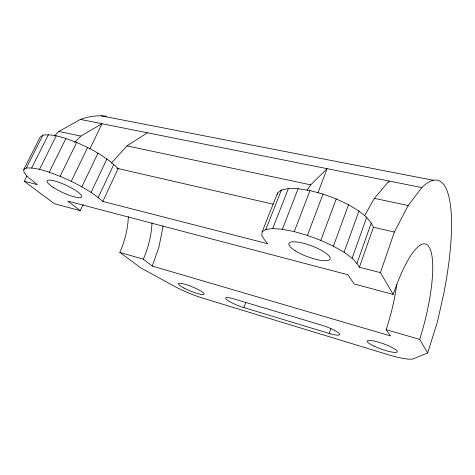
<?xml version="1.0" encoding="UTF-8"?>
<svg xmlns="http://www.w3.org/2000/svg" width="475" height="475" viewBox="0 0 475 475"><rect width="100%" height="100%" fill="white"/><g stroke="black" fill="none" stroke-linecap="round" stroke-linejoin="round"><path stroke-width="0.71" d="M128.363 216.636A62.658 39.36 -72.9 0 1 119.837 252.373L140.469 267.716L176.427 287.357A29.676 4.928 22.2 0 0 203.033 298.223L388.603 354.819A34.248 6.187 19.6 0 0 412.822 359.005L427.66 352.967L419.674 339.382A77.514 19.024 -75.3 0 0 429.234 247.214A77.514 19.024 -75.3 0 0 393.241 294.435L380.428 272.638L359.379 267.241L373.457 227.246L371.242 223.084L366.694 217.307L358.957 211.031L348.543 204.731L336.241 198.912L323.03 194.067L309.985 190.57L298.152 188.688L288.408 188.516L281.414 190L277.548 192.969L262.147 231.818L261.772 235.422L264.563 239.97L267.876 243.77L102.826 201.436C90.298 190.475 75.317 182.822 60.105 176.314C49.263 172.377 38.119 167.372 26.339 168.013L23.75 169.551L24.011 172.377L26.992 176.249L37.4 184.656L24.189 181.266L26.82 176.035M277.341 194.358L277.548 192.969M427.66 352.967L437.428 321.872L443.917 292.933A143.456 35.548 -75.3 0 0 421.836 187.578L80.4 119.403L58.864 131.45L54.192 136.088M380.428 272.638L394.345 232.043L408.179 205.521L421.836 187.578M396.756 284.359A75.822 21.903 -75.1 0 1 386.145 329.656L390.527 335.926L152.267 266.065L158.947 247.036L162.824 227.412A85.221 51.134 -73.2 0 0 162.996 225.922M388.538 182.418L389.031 181.028L374.371 198.348L364.551 215.739M329.199 333.45A15.206 2.713 20.4 0 0 339.103 333.42A15.206 2.713 20.4 0 0 321.314 325.054L233.635 298.828A14.262 2.446 21.6 0 0 226.557 299.541A14.262 2.446 21.6 0 0 243.817 307.58L329.199 333.45L330.897 328.652M359.379 267.241L356.957 263.488L371.242 223.084M356.957 263.488L352.129 258.192L366.694 217.307M352.129 258.192L344.096 252.273L358.957 211.031M344.096 252.273L333.397 246.175L348.543 204.731M333.397 246.175L320.839 240.392L336.241 198.912M262.147 231.818L265.822 229.455L272.686 228.558L282.382 229.271L294.257 231.598L307.426 235.398L323.03 194.067M317.947 192.791L327.109 168.661L310.703 184.852L307.147 190.327M294.257 231.598L309.985 190.57M282.382 229.271L298.152 188.688M272.686 228.558L288.408 188.516M243.817 307.58L245.937 302.177M265.822 229.455L281.414 190M102.826 201.436L118.156 168.572C106.436 156.928 91.693 148.966 76.653 142.464C65.894 138.587 54.613 133.6 42.928 135.132L40.161 137.067L23.75 169.551M98.212 197.624L113.757 164.481M91.069 192.399L106.893 158.935M81.872 186.817L97.975 153.122M89.912 148.812L102.012 123.714L80.809 136.099L74.64 142.429M71.28 181.313L87.626 147.482M60.105 176.314L76.653 142.464M49.228 172.223L65.906 138.474M39.514 169.361L56.246 135.82M31.7 167.93L48.402 134.692M26.339 168.013L42.928 135.132M111.358 163.109L126.956 145.884L147.387 132.774M101.205 115.847L433.42 180.298M58.864 131.45L80.809 136.099M126.956 145.884L310.703 184.852M374.371 198.348L408.179 205.521M116.767 168.251L273.178 204.197M373.457 227.246L394.345 232.043M83.297 204.612A63.798 38.202 -73.2 0 0 80.18 210.639L54.423 203.745L24.189 181.266M393.241 294.435L354.243 283.997L347.777 274.734L67.771 201.097L80.18 210.639M119.837 252.373L143.325 259.19L152.267 266.065M386.145 329.656L419.674 339.382M307.426 235.398L320.839 240.392M152.006 222.846A63.798 38.202 -73.2 0 1 143.325 259.19M80.4 119.403A115.573 73.055 -72.8 0 1 106.459 116.28M183.967 288.058A13.823 2.292 22.2 0 0 204.066 294.191A13.823 2.292 22.2 0 0 185.832 284.525A13.823 2.292 22.2 0 0 183.967 288.058M373.801 346.026A15.948 2.88 19.6 0 0 397.272 351.797A15.948 2.88 19.6 0 0 375.713 341.418A15.948 2.88 19.6 0 0 373.801 346.026M295.022 250.634A22.022 5.789 20.6 0 0 329.573 259.73A22.022 5.789 20.6 0 0 303.923 243.39A22.022 5.789 20.6 0 0 295.022 250.634M53.152 187.334A19.077 4.02 24.8 0 0 81.54 197.196A19.077 4.02 24.8 0 0 58.585 182.204A19.077 4.02 24.8 0 0 53.152 187.334"/></g></svg>
